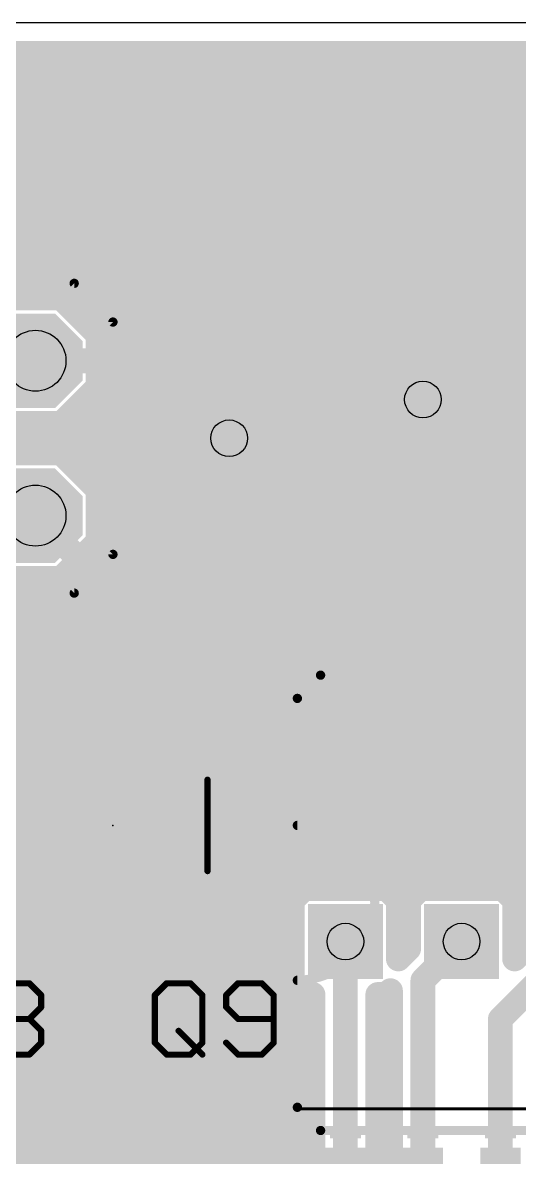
# Model space of a CAD drawing. Extents: x -4.6 to 54.3, y -4.7 to 51.3.
# Drawn here: x 25.83 to 33.97, y 32.66 to 51.27 of the extents above; entities that cross this region are included whole.
import ezdxf

# ---------------------------------------------------------------- set-up
doc = ezdxf.new("R2010")
doc.units = 0
for name, color, linetype in [('1', 22, 'CONTINUOUS'), ('16', 175, 'CONTINUOUS'), ('17', 82, 'CONTINUOUS'), ('18', 82, 'CONTINUOUS'), ('20', 7, 'CONTINUOUS'), ('21', 253, 'CONTINUOUS'), ('23', 7, 'CONTINUOUS'), ('25', 253, 'CONTINUOUS'), ('30', 253, 'CONTINUOUS'), ('31', 253, 'CONTINUOUS'), ('44', 253, 'CONTINUOUS')]:
    doc.layers.add(name, color=color, linetype=linetype)

# ---------------------------------------------------------------- blocks, each defined once
blk = doc.blocks.new('RECT')
blk.add_solid([(-0.5, -0.5), (0.5, -0.5), (-0.5, 0.5), (0.5, 0.5)])
blk = doc.blocks.new('OCTAGONP')
at = {"const_width": 0.5}
blk.add_lwpolyline([(-0.25, -0.1036), (-0.25, 0.1036), (-0.1036, 0.25), (0.1036, 0.25), (0.25, 0.1036), (0.25, -0.1036), (0.1036, -0.25), (-0.1036, -0.25), (-0.25, -0.1036), (-0.25, 0.1036)], dxfattribs=at)
blk = doc.blocks.new('SQUAREV')
blk.add_solid([(-0.5, -0.5), (0.5, -0.5), (-0.5, 0.5), (0.5, 0.5)])

msp = doc.modelspace()

# ---------------------------------------------------------------- linework, layer by layer
at = {"layer": '1', "const_width": 0.4064}
for points in [[(0.635, 50.7618), (51.435, 50.7618)], [(39.5901, 50.6964), (8.6699, 50.6964)], [(8.89, 50.165), (39.37, 50.165)], [(11.43, 49.53), (38.1, 49.53)], [(13.97, 48.895), (36.83, 48.895)], [(16.51, 48.26), (35.56, 48.26)], [(19.05, 47.625), (34.29, 47.625)], [(21.59, 46.99), (33.02, 46.99)], [(33.02, 46.99), (33.655, 46.355)], [(26.9577, 46.2514), (26.7505, 46.4586)], [(26.7505, 46.4586), (32.7999, 46.4586)], [(26.8795, 46.3296), (32.9289, 46.3296)], [(32.7999, 46.4586), (33.1236, 46.1349)], [(33.655, 46.355), (33.655, 41.8592)], [(30.7001, 46.2514), (26.9577, 46.2514)], [(31.3351, 45.6164), (30.7001, 46.2514)], [(33.1236, 46.1349), (33.1236, 43.1381)], [(31.0283, 45.9232), (33.1236, 45.9232)], [(26.035, 45.72), (30.48, 45.72)], [(30.48, 45.72), (31.115, 45.085)], [(31.6464, 45.3051), (31.3351, 45.6164)], [(31.4347, 45.5168), (33.1236, 45.5168)], [(31.6464, 43.1381), (31.6464, 45.3051)], [(26.7505, 44.9814), (26.9577, 45.1886)], [(26.8795, 45.1104), (30.3381, 45.1104)], [(26.9577, 45.1886), (30.2599, 45.1886)], [(30.2599, 45.1886), (30.5836, 44.8649)], [(31.115, 45.085), (31.115, 41.8592)], [(31.6464, 45.1104), (33.1236, 45.1104)], [(26.8901, 44.9814), (26.7505, 44.9814)], [(29.4301, 42.4414), (26.8901, 44.9814)], [(30.5836, 44.8649), (30.5836, 43.1381)], [(27.1675, 44.704), (30.5836, 44.704)], [(31.6464, 44.704), (33.1236, 44.704)], [(24.13, 44.45), (26.67, 44.45)], [(26.67, 44.45), (29.21, 41.91)], [(27.5739, 44.2976), (30.5836, 44.2976)], [(31.6464, 44.2976), (33.1236, 44.2976)], [(27.9803, 43.8912), (30.5836, 43.8912)], [(31.6464, 43.8912), (33.1236, 43.8912)], [(28.3867, 43.4848), (30.5836, 43.4848)], [(31.6464, 43.4848), (33.1236, 43.4848)], [(26.035, 43.18), (28.575, 40.64)], [(31.9189, 43.2034), (31.75, 43.0345)], [(32.8511, 43.2034), (31.9189, 43.2034)], [(33.02, 43.0345), (32.8511, 43.2034)], [(28.7931, 43.0784), (30.5239, 43.0784)], [(30.5836, 43.1381), (30.4566, 43.0111)], [(30.4566, 43.0111), (30.4566, 40.7073)], [(31.75, 43.0345), (31.6464, 43.1381)], [(31.7061, 43.0784), (31.7939, 43.0784)], [(32.9761, 43.0784), (33.0639, 43.0784)], [(33.1236, 43.1381), (33.02, 43.0345)], [(29.1995, 42.672), (30.4566, 42.672)], [(29.7414, 42.1301), (29.4301, 42.4414)], [(29.6059, 42.2656), (30.4566, 42.2656)], [(29.7414, 40.2251), (29.7414, 42.1301)], [(24.765, 41.91), (26.035, 41.91)], [(26.035, 41.91), (27.705, 40.24)], [(29.21, 40.005), (29.21, 41.91)], [(29.7414, 41.8592), (30.4566, 41.8592)], [(32.385, 41.8592), (32.385, 40.64)], [(29.7414, 41.4528), (30.4566, 41.4528)], [(29.7414, 41.0464), (30.4566, 41.0464)], [(24.13, 40.64), (26.035, 40.64)], [(26.035, 40.64), (26.905, 39.77)], [(28.575, 40.64), (28.575, 38.97)], [(29.7414, 40.64), (30.5239, 40.64)], [(30.4566, 40.7073), (30.6489, 40.515)], [(32.385, 40.64), (31.115, 39.37)], [(32.9164, 40.5803), (33.02, 40.6839)], [(32.9164, 40.4199), (32.9164, 40.5803)], [(32.9761, 40.64), (33.0639, 40.64)], [(33.02, 40.6839), (33.1889, 40.515)], [(34.1211, 40.515), (34.29, 40.6839)], [(30.6489, 40.515), (31.5085, 40.515)], [(31.5085, 40.515), (30.8949, 39.9014)], [(31.6464, 39.1499), (32.9164, 40.4199)], [(33.1889, 40.515), (34.1211, 40.515)], [(27.705, 40.24), (27.705, 38.9)], [(29.7414, 40.2336), (31.2271, 40.2336)], [(30.0651, 39.9014), (29.7414, 40.2251)], [(32.7301, 40.2336), (43.2518, 40.2336)], [(29.845, 39.37), (29.21, 40.005)], [(30.8949, 39.9014), (30.0651, 39.9014)], [(32.3237, 39.8272), (43.2518, 39.8272)], [(26.905, 39.77), (26.905, 38.9)], [(24.13, 39.37), (25.635, 39.37)], [(25.635, 39.37), (26.105, 38.9)], [(29.1064, 38.7499), (29.1064, 39.3571)], [(29.1064, 39.3571), (29.6249, 38.8386)], [(31.115, 39.37), (29.845, 39.37)], [(31.9173, 39.4208), (46.1518, 39.4208)], [(31.3351, 38.8386), (31.6464, 39.1499)], [(28.575, 38.97), (28.505, 38.9)], [(29.1064, 39.0144), (29.4491, 39.0144)], [(31.5109, 39.0144), (43.2518, 39.0144)], [(26.105, 37.3), (24.67, 38.735)], [(29.0832, 38.7267), (29.1064, 38.7499)], [(29.0832, 38.3141), (29.0832, 38.7267)], [(29.6249, 38.8386), (31.3351, 38.8386)], [(29.0832, 38.608), (29.6015, 38.608)], [(29.6249, 38.6314), (29.3136, 38.3201)], [(40.8601, 38.6314), (29.6249, 38.6314)], [(29.3136, 38.3201), (28.9936, 38.0001)], [(26.4909, 38.1218), (26.505, 38.1359)], [(26.505, 38.1359), (26.5191, 38.1218)], [(27.2909, 38.1218), (27.305, 38.1359)], [(27.305, 38.1359), (27.3191, 38.1218)], [(28.0909, 38.1218), (28.105, 38.1359)], [(28.105, 38.1359), (28.1191, 38.1218)], [(28.8909, 38.1218), (29.0832, 38.3141)], [(28.9707, 38.2016), (29.1951, 38.2016)], [(26.0783, 38.0782), (26.0347, 38.1218)], [(26.0347, 38.1218), (26.4909, 38.1218)], [(26.4909, 38.0782), (26.0783, 38.0782)], [(26.505, 38.0641), (26.4909, 38.0782)], [(26.5191, 38.0782), (26.505, 38.0641)], [(26.5191, 38.1218), (27.2909, 38.1218)], [(27.2909, 38.0782), (26.5191, 38.0782)], [(27.305, 38.0641), (27.2909, 38.0782)], [(27.3191, 38.0782), (27.305, 38.0641)], [(27.3191, 38.1218), (28.0909, 38.1218)], [(28.0909, 38.0782), (27.3191, 38.0782)], [(28.105, 38.0641), (28.0909, 38.0782)], [(28.1191, 38.0782), (28.105, 38.0641)], [(28.1191, 38.1218), (28.8909, 38.1218)], [(28.8909, 38.0782), (28.1191, 38.0782)], [(28.9936, 37.9755), (28.8909, 38.0782)], [(28.9936, 38.0001), (28.9936, 37.9755)], [(29.525, 37.78), (29.845, 38.1)], [(29.845, 38.1), (40.64, 38.1)], [(29.525, 31.285), (29.525, 37.78)], [(30.0564, 37.5599), (30.0651, 37.5686)], [(30.0564, 32.3132), (30.0564, 37.5599)], [(30.0564, 37.3888), (40.5997, 37.3888)], [(30.0651, 37.5686), (40.4199, 37.5686)], [(26.905, 37.3), (26.905, 36.43)], [(27.705, 37.3), (27.705, 36.425)], [(28.505, 37.3), (28.505, 33.555)], [(30.4391, 37.0632), (30.2468, 36.8709)], [(31.7909, 37.0632), (30.4391, 37.0632)], [(31.9832, 36.8709), (31.7909, 37.0632)], [(32.3441, 37.0632), (32.1518, 36.8709)], [(33.6959, 37.0632), (32.3441, 37.0632)], [(33.8882, 36.8709), (33.6959, 37.0632)], [(34.2491, 37.0632), (34.0568, 36.8709)], [(30.0564, 36.9824), (30.3583, 36.9824)], [(30.2468, 36.8709), (30.2468, 35.5191)], [(31.8717, 36.9824), (32.2633, 36.9824)], [(31.9832, 35.9097), (31.9832, 36.8709)], [(32.1518, 36.8709), (32.1518, 36.0783)], [(33.7767, 36.9824), (34.1683, 36.9824)], [(33.8882, 35.9097), (33.8882, 36.8709)], [(34.0568, 36.8709), (34.0568, 36.0783)], [(25.5268, 36.7141), (25.7191, 36.5218)], [(20.5364, 36.576), (25.6649, 36.576)], [(26.2453, 36.5218), (25.1799, 35.4564)], [(25.7191, 36.5218), (26.2453, 36.5218)], [(30.0564, 36.576), (30.2468, 36.576)], [(31.9832, 36.576), (32.1518, 36.576)], [(33.8882, 36.576), (34.0568, 36.576)], [(27.705, 36.425), (24.765, 33.485)], [(26.905, 36.43), (25.4, 34.925)], [(20.5532, 36.1696), (25.8931, 36.1696)], [(30.0564, 36.1696), (30.2468, 36.1696)], [(31.115, 36.195), (31.115, 31.8008)], [(31.9832, 36.1696), (32.1518, 36.1696)], [(33.02, 36.195), (32.385, 35.56)], [(34.925, 36.195), (33.655, 34.925)], [(33.8882, 36.1696), (34.0568, 36.1696)], [(32.1518, 36.0783), (31.9832, 35.9097)], [(34.0568, 36.0783), (33.8882, 35.9097)], [(30.0564, 35.7632), (30.2468, 35.7632)], [(32.385, 35.56), (32.385, 31.8008)], [(30.0564, 35.3568), (30.4091, 35.3568)], [(30.2468, 35.5191), (30.4391, 35.3268)], [(30.4391, 35.3268), (30.5836, 35.3268)], [(30.5836, 35.3268), (30.5836, 33.0797)], [(30.0564, 34.9504), (30.5836, 34.9504)], [(33.655, 34.925), (33.655, 31.8008)], [(30.0564, 34.544), (30.5836, 34.544)], [(30.0564, 34.1376), (30.5836, 34.1376)], [(30.0564, 33.7312), (30.5836, 33.7312)], [(28.505, 33.555), (28.575, 33.485)], [(30.0564, 33.3248), (30.5836, 33.3248)], [(30.5836, 33.0797), (30.4566, 32.9527)], [(30.4566, 32.9527), (30.4566, 30.6489)], [(30.0564, 32.9184), (30.4566, 32.9184)], [(30.0564, 32.512), (30.4566, 32.512)]]:
    msp.add_lwpolyline(points, dxfattribs=at)
at = {"layer": '1', "const_width": 0.2032}
for points in [[(33.0918, 47.0618, 1), (32.9482, 46.9182)], [(33.02, 46.8884, 1), (33.02, 47.0916)], [(26.8223, 46.5304, 1), (26.6786, 46.3868)], [(26.7505, 46.5602, 1), (26.7505, 46.357)], [(26.8795, 46.4312, 1), (26.8795, 46.228)], [(32.8717, 46.5304, 1), (32.728, 46.3868)], [(32.7999, 46.357, 1), (32.7999, 46.5602)], [(32.9289, 46.228, 1), (32.9289, 46.4312)], [(33.7566, 46.355, 1), (33.5534, 46.355)], [(33.5832, 46.2832, 1), (33.7268, 46.4268)], [(26.9577, 46.353, 1), (26.9577, 46.1498)], [(26.8858, 46.1796, 1), (27.0295, 46.3232)], [(30.772, 46.3232, 1), (30.6283, 46.1796)], [(30.7001, 46.1498, 1), (30.7001, 46.353)], [(33.2252, 46.1349, 1), (33.022, 46.1349)], [(33.0518, 46.063, 1), (33.1954, 46.2067)], [(31.0283, 46.0248, 1), (31.0283, 45.8216)], [(33.1236, 45.8216, 1), (33.1236, 46.0248)], [(26.035, 45.8216, 1), (26.035, 45.6184)], [(30.5518, 45.7918, 1), (30.4082, 45.6482)], [(30.48, 45.6184, 1), (30.48, 45.8216)], [(31.407, 45.6882, 1), (31.2633, 45.5446)], [(31.2633, 45.5446, 1), (31.407, 45.6882)], [(31.4347, 45.6184, 1), (31.4347, 45.4152)], [(33.1236, 45.4152, 1), (33.1236, 45.6184)], [(31.748, 45.3051, 1), (31.5448, 45.3051)], [(31.5746, 45.2333, 1), (31.7182, 45.377)], [(26.8795, 45.212, 1), (26.8795, 45.0088)], [(26.9577, 45.2902, 1), (26.9577, 45.087)], [(27.0295, 45.1168, 1), (26.8858, 45.2604)], [(30.3317, 45.2604, 1), (30.188, 45.1168)], [(30.2599, 45.087, 1), (30.2599, 45.2902)], [(30.3381, 45.0088, 1), (30.3381, 45.212)], [(31.2166, 45.085, 1), (31.0134, 45.085)], [(31.0432, 45.0132, 1), (31.1868, 45.1568)], [(31.6464, 45.212, 1), (31.6464, 45.0088)], [(33.1236, 45.0088, 1), (33.1236, 45.212)], [(26.7505, 45.083, 1), (26.7505, 44.8798)], [(26.6786, 45.0532, 1), (26.8223, 44.9096)], [(26.962, 45.0532, 1), (26.8183, 44.9096)], [(26.8901, 44.8798, 1), (26.8901, 45.083)], [(30.6852, 44.8649, 1), (30.482, 44.8649)], [(30.5118, 44.793, 1), (30.6554, 44.9367)], [(27.1675, 44.8056, 1), (27.1675, 44.6024)], [(30.5836, 44.6024, 1), (30.5836, 44.8056)], [(31.6464, 44.8056, 1), (31.6464, 44.6024)], [(33.1236, 44.6024, 1), (33.1236, 44.8056)], [(26.7418, 44.5218, 1), (26.5982, 44.3782)], [(26.67, 44.3484, 1), (26.67, 44.5516)], [(27.5739, 44.3992, 1), (27.5739, 44.196)], [(30.5836, 44.196, 1), (30.5836, 44.3992)], [(31.6464, 44.3992, 1), (31.6464, 44.196)], [(33.1236, 44.196, 1), (33.1236, 44.3992)], [(27.9803, 43.9928, 1), (27.9803, 43.7896)], [(30.5836, 43.7896, 1), (30.5836, 43.9928)], [(31.6464, 43.9928, 1), (31.6464, 43.7896)], [(33.1236, 43.7896, 1), (33.1236, 43.9928)], [(28.3867, 43.5864, 1), (28.3867, 43.3832)], [(30.5836, 43.3832, 1), (30.5836, 43.5864)], [(31.6464, 43.5864, 1), (31.6464, 43.3832)], [(33.1236, 43.3832, 1), (33.1236, 43.5864)], [(26.1068, 43.2518, 1), (25.9632, 43.1082)], [(31.9189, 43.305, 1), (31.9189, 43.1018)], [(31.9907, 43.1316, 1), (31.847, 43.2752)], [(32.923, 43.2752, 1), (32.7793, 43.1316)], [(32.8511, 43.1018, 1), (32.8511, 43.305)], [(28.7931, 43.18, 1), (28.7931, 42.9768)], [(30.5582, 43.0111, 1), (30.355, 43.0111)], [(30.3848, 43.083, 1), (30.5284, 42.9393)], [(30.482, 43.1381, 1), (30.6852, 43.1381)], [(30.6554, 43.0663, 1), (30.5118, 43.21)], [(30.5239, 42.9768, 1), (30.5239, 43.18)], [(31.7182, 43.21, 1), (31.5746, 43.0663)], [(31.5448, 43.1381, 1), (31.748, 43.1381)], [(31.7061, 43.18, 1), (31.7061, 42.9768)], [(31.6782, 43.1064, 1), (31.8218, 42.9627)], [(31.6782, 42.9627, 1), (31.8218, 43.1064)], [(31.7939, 42.9768, 1), (31.7939, 43.18)], [(32.9761, 43.18, 1), (32.9761, 42.9768)], [(32.9482, 43.1064, 1), (33.0918, 42.9627)], [(32.9482, 42.9627, 1), (33.0918, 43.1064)], [(33.022, 43.1381, 1), (33.2252, 43.1381)], [(33.1954, 43.0663, 1), (33.0518, 43.21)], [(33.0639, 42.9768, 1), (33.0639, 43.18)], [(29.1995, 42.7736, 1), (29.1995, 42.5704)], [(30.4566, 42.5704, 1), (30.4566, 42.7736)], [(29.502, 42.5132, 1), (29.3583, 42.3696)], [(29.3583, 42.3696, 1), (29.502, 42.5132)], [(29.6059, 42.3672, 1), (29.6059, 42.164)], [(30.4566, 42.164, 1), (30.4566, 42.3672)], [(29.843, 42.1301, 1), (29.6398, 42.1301)], [(29.6696, 42.0583, 1), (29.8132, 42.202)], [(26.1068, 41.9818, 1), (25.9632, 41.8382)], [(26.035, 41.8084, 1), (26.035, 42.0116)], [(29.3116, 41.91, 1), (29.1084, 41.91)], [(29.1382, 41.8382, 1), (29.2818, 41.9818)], [(29.7414, 41.9608, 1), (29.7414, 41.7576)], [(30.4566, 41.7576, 1), (30.4566, 41.9608)], [(32.4866, 41.8592, 1), (32.2834, 41.8592)], [(31.0134, 41.8592, 1), (31.2166, 41.8592)], [(33.5534, 41.8592, 1), (33.7566, 41.8592)], [(29.7414, 41.5544, 1), (29.7414, 41.3512)], [(30.4566, 41.3512, 1), (30.4566, 41.5544)], [(29.7414, 41.148, 1), (29.7414, 40.9448)], [(30.4566, 40.9448, 1), (30.4566, 41.148)], [(26.1068, 40.7118, 1), (25.9632, 40.5682)], [(26.035, 40.5384, 1), (26.035, 40.7416)], [(28.6766, 40.64, 1), (28.4734, 40.64)], [(28.5032, 40.5682, 1), (28.6468, 40.7118)], [(29.7414, 40.7416, 1), (29.7414, 40.5384)], [(30.5284, 40.7791, 1), (30.3848, 40.6354)], [(30.355, 40.7073, 1), (30.5582, 40.7073)], [(30.5239, 40.5384, 1), (30.5239, 40.7416)], [(32.4568, 40.5682, 1), (32.3132, 40.7118)], [(33.018, 40.5803, 1), (32.8148, 40.5803)], [(32.8446, 40.6521, 1), (32.9882, 40.5084)], [(32.9761, 40.7416, 1), (32.9761, 40.5384)], [(33.0918, 40.7557, 1), (32.9482, 40.612)], [(33.0918, 40.612, 1), (32.9482, 40.7557)], [(33.0639, 40.5384, 1), (33.0639, 40.7416)], [(30.6489, 40.6166, 1), (30.6489, 40.4134)], [(30.577, 40.4432, 1), (30.7207, 40.5868)], [(31.5803, 40.4432, 1), (31.4366, 40.5868)], [(31.5085, 40.4134, 1), (31.5085, 40.6166)], [(32.2834, 40.64, 1), (32.4866, 40.64)], [(32.9882, 40.348, 1), (32.8446, 40.4917)], [(33.1889, 40.6166, 1), (33.1889, 40.4134)], [(33.117, 40.4432, 1), (33.2607, 40.5868)], [(34.0493, 40.5868, 1), (34.193, 40.4432)], [(27.8066, 40.24, 1), (27.6034, 40.24)], [(27.6332, 40.1682, 1), (27.7768, 40.3118)], [(29.7414, 40.3352, 1), (29.7414, 40.132)], [(29.8132, 40.297, 1), (29.6696, 40.1533)], [(31.2271, 40.132, 1), (31.2271, 40.3352)], [(32.7301, 40.3352, 1), (32.7301, 40.132)], [(32.8148, 40.4199, 1), (33.018, 40.4199)], [(29.2818, 40.0768, 1), (29.1382, 39.9332)], [(29.6398, 40.2251, 1), (29.843, 40.2251)], [(29.1084, 40.005, 1), (29.3116, 40.005)], [(30.0651, 40.003, 1), (30.0651, 39.7998)], [(29.9933, 39.8296, 1), (30.137, 39.9732)], [(30.823, 39.9732, 1), (30.9667, 39.8296)], [(30.8949, 39.7998, 1), (30.8949, 40.003)], [(32.3237, 39.9288, 1), (32.3237, 39.7256)], [(27.0066, 39.77, 1), (26.8034, 39.77)], [(26.8332, 39.6982, 1), (26.9768, 39.8418)], [(25.635, 39.2684, 1), (25.635, 39.4716)], [(29.208, 39.3571, 1), (29.0048, 39.3571)], [(29.1782, 39.4289, 1), (29.0346, 39.2852)], [(29.845, 39.4716, 1), (29.845, 39.2684)], [(29.7732, 39.2982, 1), (29.9168, 39.4418)], [(31.0432, 39.4418, 1), (31.1868, 39.2982)], [(31.115, 39.2684, 1), (31.115, 39.4716)], [(31.9173, 39.5224, 1), (31.9173, 39.3192)], [(31.5746, 39.2217, 1), (31.7182, 39.078)], [(31.7182, 39.078, 1), (31.5746, 39.2217)], [(28.6468, 38.8982, 1), (28.5032, 39.0418)], [(29.1064, 39.116, 1), (29.1064, 38.9128)], [(29.4491, 38.9128, 1), (29.4491, 39.116)], [(31.5109, 39.116, 1), (31.5109, 38.9128)], [(26.0332, 38.8282, 1), (26.1768, 38.9718)], [(26.8034, 38.9, 1), (27.0066, 38.9)], [(27.6034, 38.9, 1), (27.8066, 38.9)], [(28.4332, 38.9718, 1), (28.5768, 38.8282)], [(28.4734, 38.97, 1), (28.6766, 38.97)], [(29.1848, 38.7267, 1), (28.9816, 38.7267)], [(29.0114, 38.7985, 1), (29.155, 38.6548)], [(29.1782, 38.678, 1), (29.0346, 38.8217)], [(29.6249, 38.9402, 1), (29.6249, 38.737)], [(29.553, 38.7668, 1), (29.6967, 38.9104)], [(31.2633, 38.9104, 1), (31.407, 38.7668)], [(31.3351, 38.737, 1), (31.3351, 38.9402)], [(29.0832, 38.7096, 1), (29.0832, 38.5064)], [(29.0048, 38.7499, 1), (29.208, 38.7499)], [(29.6249, 38.733, 1), (29.6249, 38.5298)], [(29.6967, 38.5596, 1), (29.553, 38.7032)], [(29.6015, 38.5064, 1), (29.6015, 38.7096)], [(29.3854, 38.2483, 1), (29.2418, 38.392)], [(26.5769, 38.2077, 1), (26.4331, 38.064)], [(26.5768, 38.064, 1), (26.4332, 38.2077)], [(27.3769, 38.2077, 1), (27.2331, 38.064)], [(27.3768, 38.064, 1), (27.2332, 38.2077)], [(28.1769, 38.2077, 1), (28.0331, 38.064)], [(28.1768, 38.064, 1), (28.0332, 38.2077)], [(28.9707, 38.3032, 1), (28.9707, 38.1)], [(28.9816, 38.3141, 1), (29.1848, 38.3141)], [(29.155, 38.2422, 1), (29.0114, 38.3859)], [(29.1951, 38.1, 1), (29.1951, 38.3032)], [(29.2418, 38.392, 1), (29.3854, 38.2483)], [(26.0347, 38.2234, 1), (26.0347, 38.0202)], [(26.1065, 38.1936, 1), (25.9629, 38.05)], [(26.0783, 38.1798, 1), (26.0783, 37.9766)], [(26.0065, 38.0064, 1), (26.1502, 38.15)], [(26.4191, 38.1936, 1), (26.5628, 38.05)], [(26.5628, 38.15, 1), (26.4191, 38.0064)], [(26.4332, 38.136, 1), (26.5768, 37.9923)], [(26.5191, 38.2234, 1), (26.5191, 38.0202)], [(26.5191, 38.1798, 1), (26.5191, 37.9766)], [(26.4331, 37.9923, 1), (26.5768, 38.136)], [(26.4472, 38.05, 1), (26.5909, 38.1936)], [(26.5909, 38.0064, 1), (26.4472, 38.15)], [(26.4909, 38.0202, 1), (26.4909, 38.2234)], [(26.4909, 37.9766, 1), (26.4909, 38.1798)], [(27.2191, 38.1936, 1), (27.3628, 38.05)], [(27.3628, 38.15, 1), (27.2191, 38.0064)], [(27.2332, 38.136, 1), (27.3768, 37.9923)], [(27.3191, 38.2234, 1), (27.3191, 38.0202)], [(27.3191, 38.1798, 1), (27.3191, 37.9766)], [(27.2331, 37.9923, 1), (27.3768, 38.136)], [(27.2472, 38.05, 1), (27.3909, 38.1936)], [(27.3909, 38.0064, 1), (27.2472, 38.15)], [(27.2909, 38.0202, 1), (27.2909, 38.2234)], [(27.2909, 37.9766, 1), (27.2909, 38.1798)], [(28.0191, 38.1936, 1), (28.1628, 38.05)], [(28.1628, 38.15, 1), (28.0191, 38.0064)], [(28.0332, 38.136, 1), (28.1768, 37.9923)], [(28.1191, 38.2234, 1), (28.1191, 38.0202)], [(28.1191, 38.1798, 1), (28.1191, 37.9766)], [(28.0331, 37.9923, 1), (28.1768, 38.136)], [(28.0472, 38.05, 1), (28.1909, 38.1936)], [(28.1909, 38.0064, 1), (28.0472, 38.15)], [(28.0909, 38.0202, 1), (28.0909, 38.2234)], [(28.0909, 37.9766, 1), (28.0909, 38.1798)], [(28.8191, 38.1936, 1), (28.9628, 38.05)], [(28.9628, 38.15, 1), (28.8191, 38.0064)], [(28.8909, 38.0202, 1), (28.8909, 38.2234)], [(28.8909, 37.9766, 1), (28.8909, 38.1798)], [(29.0952, 38.0001, 1), (28.892, 38.0001)], [(28.9218, 38.072, 1), (29.0654, 37.9283)], [(28.9218, 37.9037, 1), (29.0654, 38.0474)], [(29.845, 38.2016, 1), (29.845, 37.9984)], [(29.9168, 38.0282, 1), (29.7732, 38.1718)], [(28.892, 37.9755, 1), (29.0952, 37.9755)], [(29.6266, 37.78, 1), (29.4234, 37.78)], [(29.4532, 37.8518, 1), (29.5968, 37.7082)], [(30.158, 37.5599, 1), (29.9548, 37.5599)], [(29.9846, 37.6317, 1), (30.1282, 37.488)], [(30.0564, 37.4904, 1), (30.0564, 37.2872)], [(30.0651, 37.6702, 1), (30.0651, 37.467)], [(30.137, 37.4968, 1), (29.9933, 37.6404)], [(26.0332, 37.2282, 1), (26.1768, 37.3718)], [(27.0066, 37.3, 1), (26.8034, 37.3)], [(27.8066, 37.3, 1), (27.6034, 37.3)], [(28.6066, 37.3, 1), (28.4034, 37.3)], [(30.4391, 37.1648, 1), (30.4391, 36.9616)], [(30.5109, 36.9914, 1), (30.3672, 37.135)], [(31.8628, 37.135, 1), (31.7191, 36.9914)], [(31.7909, 36.9616, 1), (31.7909, 37.1648)], [(32.3441, 37.1648, 1), (32.3441, 36.9616)], [(32.4159, 36.9914, 1), (32.2722, 37.135)], [(33.7678, 37.135, 1), (33.6241, 36.9914)], [(33.6959, 36.9616, 1), (33.6959, 37.1648)], [(30.0564, 37.084, 1), (30.0564, 36.8808)], [(30.3484, 36.8709, 1), (30.1452, 36.8709)], [(30.175, 36.9428, 1), (30.3186, 36.7991)], [(30.3583, 36.8808, 1), (30.3583, 37.084)], [(31.8717, 37.084, 1), (31.8717, 36.8808)], [(32.0848, 36.8709, 1), (31.8816, 36.8709)], [(31.9114, 36.7991, 1), (32.055, 36.9428)], [(32.2534, 36.8709, 1), (32.0502, 36.8709)], [(32.08, 36.9428, 1), (32.2236, 36.7991)], [(32.2633, 36.8808, 1), (32.2633, 37.084)], [(33.7767, 37.084, 1), (33.7767, 36.8808)], [(33.9898, 36.8709, 1), (33.7866, 36.8709)], [(33.8164, 36.7991, 1), (33.96, 36.9428)], [(34.1584, 36.8709, 1), (33.9552, 36.8709)], [(33.985, 36.9428, 1), (34.1286, 36.7991)], [(25.6472, 36.45, 1), (25.7909, 36.5936)], [(25.6649, 36.4744, 1), (25.6649, 36.6776)], [(26.3171, 36.45, 1), (26.1734, 36.5936)], [(26.2453, 36.4202, 1), (26.2453, 36.6234)], [(30.0564, 36.6776, 1), (30.0564, 36.4744)], [(30.2468, 36.4744, 1), (30.2468, 36.6776)], [(31.9832, 36.6776, 1), (31.9832, 36.4744)], [(32.1518, 36.4744, 1), (32.1518, 36.6776)], [(33.8882, 36.6776, 1), (33.8882, 36.4744)], [(34.0568, 36.4744, 1), (34.0568, 36.6776)], [(26.8034, 36.43, 1), (27.0066, 36.43)], [(26.9768, 36.3582, 1), (26.8332, 36.5018)], [(27.6034, 36.425, 1), (27.8066, 36.425)], [(27.7768, 36.3532, 1), (27.6332, 36.4968)], [(25.8931, 36.068, 1), (25.8931, 36.2712)], [(30.0564, 36.2712, 1), (30.0564, 36.068)], [(30.2468, 36.068, 1), (30.2468, 36.2712)], [(31.2166, 36.195, 1), (31.0134, 36.195)], [(31.9832, 36.2712, 1), (31.9832, 36.068)], [(32.1518, 36.068, 1), (32.1518, 36.2712)], [(33.0918, 36.1232, 1), (32.9482, 36.2668)], [(33.8882, 36.2712, 1), (33.8882, 36.068)], [(34.0568, 36.068, 1), (34.0568, 36.2712)], [(32.0502, 36.0783, 1), (32.2534, 36.0783)], [(32.2236, 36.0065, 1), (32.08, 36.1502)], [(33.9552, 36.0783, 1), (34.1584, 36.0783)], [(34.1286, 36.0065, 1), (33.985, 36.1502)], [(30.0564, 35.8648, 1), (30.0564, 35.6616)], [(30.2468, 35.6616, 1), (30.2468, 35.8648)], [(31.8816, 35.9097, 1), (32.0848, 35.9097)], [(31.9114, 35.9815, 1), (32.055, 35.8379)], [(33.7866, 35.9097, 1), (33.9898, 35.9097)], [(33.8164, 35.9815, 1), (33.96, 35.8379)], [(32.4866, 35.56, 1), (32.2834, 35.56)], [(32.3132, 35.6318, 1), (32.4568, 35.4882)], [(30.0564, 35.4584, 1), (30.0564, 35.2552)], [(30.3186, 35.5909, 1), (30.175, 35.4472)], [(30.1452, 35.5191, 1), (30.3484, 35.5191)], [(30.4091, 35.2552, 1), (30.4091, 35.4584)], [(30.4391, 35.4284, 1), (30.4391, 35.2252)], [(30.3672, 35.255, 1), (30.5109, 35.3986)], [(30.6852, 35.3268, 1), (30.482, 35.3268)], [(30.5836, 35.2252, 1), (30.5836, 35.4284)], [(30.0564, 35.052, 1), (30.0564, 34.8488)], [(30.5836, 34.8488, 1), (30.5836, 35.052)], [(33.7566, 34.925, 1), (33.5534, 34.925)], [(33.5832, 34.9968, 1), (33.7268, 34.8532)], [(30.0564, 34.6456, 1), (30.0564, 34.4424)], [(30.5836, 34.4424, 1), (30.5836, 34.6456)], [(30.0564, 34.2392, 1), (30.0564, 34.036)], [(30.5836, 34.036, 1), (30.5836, 34.2392)], [(30.0564, 33.8328, 1), (30.0564, 33.6296)], [(30.5836, 33.6296, 1), (30.5836, 33.8328)], [(28.5768, 33.6268, 1), (28.4332, 33.4832)], [(28.4034, 33.555, 1), (28.6066, 33.555)], [(28.5032, 33.4132, 1), (28.6468, 33.5568)], [(30.0564, 33.4264, 1), (30.0564, 33.2232)], [(30.5836, 33.2232, 1), (30.5836, 33.4264)], [(30.5582, 32.9527, 1), (30.355, 32.9527)], [(30.3848, 33.0246, 1), (30.5284, 32.8809)], [(30.482, 33.0797, 1), (30.6852, 33.0797)], [(30.6554, 33.0079, 1), (30.5118, 33.1516)], [(30.0564, 33.02, 1), (30.0564, 32.8168)], [(30.4566, 32.8168, 1), (30.4566, 33.02)], [(30.0564, 32.6136, 1), (30.0564, 32.4104)], [(30.4566, 32.4104, 1), (30.4566, 32.6136)]]:
    msp.add_lwpolyline(points, format="xyb", dxfattribs=at)
at = {"layer": '16', "const_width": 0.4064}
for points in [[(0.635, 50.7618), (51.435, 50.7618)], [(0.635, 50.3936), (51.435, 50.3936)], [(0.635, 49.9872), (51.435, 49.9872)], [(0.635, 49.5808), (51.435, 49.5808)], [(0.635, 49.1744), (51.435, 49.1744)], [(0.635, 48.768), (51.435, 48.768)], [(0.635, 48.3616), (51.435, 48.3616)], [(0.635, 47.9552), (51.435, 47.9552)], [(0.635, 47.5488), (51.435, 47.5488)], [(0.635, 47.1424), (51.435, 47.1424)], [(26.4609, 46.7482), (25.6091, 46.7482)], [(27.0632, 46.1459), (26.4609, 46.7482)], [(26.4731, 46.736), (51.435, 46.736)], [(26.8795, 46.3296), (51.435, 46.3296)], [(27.0632, 45.2941), (27.0632, 46.1459)], [(27.0632, 45.9232), (51.435, 45.9232)], [(27.0632, 45.5168), (51.435, 45.5168)], [(26.4609, 44.6918), (27.0632, 45.2941)], [(26.8795, 45.1104), (51.435, 45.1104)], [(25.6091, 44.6918), (26.4609, 44.6918)], [(26.4731, 44.704), (51.435, 44.704)], [(0.635, 44.2976), (51.435, 44.2976)], [(26.4609, 44.2082), (25.6091, 44.2082)], [(27.0632, 43.6059), (26.4609, 44.2082)], [(26.7779, 43.8912), (51.435, 43.8912)], [(27.0632, 42.7541), (27.0632, 43.6059)], [(27.0632, 43.4848), (51.435, 43.4848)], [(27.0632, 43.0784), (51.435, 43.0784)], [(26.4609, 42.1518), (27.0632, 42.7541)], [(26.9811, 42.672), (51.435, 42.672)], [(26.5747, 42.2656), (51.435, 42.2656)], [(25.6091, 42.1518), (26.4609, 42.1518)], [(0.635, 41.8592), (51.435, 41.8592)], [(0.635, 41.4528), (51.435, 41.4528)], [(0.635, 41.0464), (51.435, 41.0464)], [(0.635, 40.64), (51.435, 40.64)], [(0.635, 40.2336), (51.435, 40.2336)], [(0.635, 39.8272), (51.435, 39.8272)], [(0.635, 39.4208), (51.435, 39.4208)], [(0.635, 39.0144), (51.435, 39.0144)], [(0.635, 38.608), (51.435, 38.608)], [(0.635, 38.2016), (51.435, 38.2016)], [(0.635, 37.7952), (51.435, 37.7952)], [(0.635, 37.3888), (51.435, 37.3888)], [(30.4391, 37.0632), (30.2468, 36.8709)], [(31.7909, 37.0632), (30.4391, 37.0632)], [(31.9832, 36.8709), (31.7909, 37.0632)], [(32.3441, 37.0632), (32.1518, 36.8709)], [(33.6959, 37.0632), (32.3441, 37.0632)], [(33.8882, 36.8709), (33.6959, 37.0632)], [(34.2491, 37.0632), (34.0568, 36.8709)], [(7.1067, 36.9824), (30.3583, 36.9824)], [(30.2468, 36.8709), (30.2468, 35.5191)], [(31.8717, 36.9824), (32.2633, 36.9824)], [(31.9832, 35.9097), (31.9832, 36.8709)], [(32.1518, 36.8709), (32.1518, 36.0783)], [(33.7767, 36.9824), (34.1683, 36.9824)], [(33.8882, 35.9097), (33.8882, 36.8709)], [(34.0568, 36.8709), (34.0568, 36.0783)], [(7.2182, 36.576), (30.2468, 36.576)], [(31.9832, 36.576), (32.1518, 36.576)], [(33.8882, 36.576), (34.0568, 36.576)], [(20.5532, 36.1696), (30.2468, 36.1696)], [(31.115, 29.21), (31.115, 36.195)], [(31.9832, 36.1696), (32.1518, 36.1696)], [(32.385, 35.56), (33.02, 36.195)], [(33.655, 34.925), (34.925, 36.195)], [(33.8882, 36.1696), (34.0568, 36.1696)], [(32.1518, 36.0783), (31.9832, 35.9097)], [(34.0568, 36.0783), (33.8882, 35.9097)], [(20.5532, 35.7632), (30.2468, 35.7632)], [(32.385, 27.305), (32.385, 35.56)], [(20.5532, 35.3568), (30.4091, 35.3568)], [(30.2468, 35.5191), (30.4391, 35.3268)], [(31.7909, 35.3268), (31.8536, 35.3895)], [(31.8209, 35.3568), (31.8536, 35.3568)], [(31.8536, 35.3895), (31.8536, 28.1732)], [(30.4391, 35.3268), (30.5836, 35.3268)], [(30.5836, 35.3268), (30.5836, 29.4301)], [(31.6464, 28.9899), (31.6464, 35.3268)], [(31.6464, 35.3268), (31.7909, 35.3268)], [(20.5532, 34.9504), (30.5836, 34.9504)], [(31.6464, 34.9504), (31.8536, 34.9504)], [(33.655, 24.765), (33.655, 34.925)], [(20.2164, 34.544), (30.5836, 34.544)], [(31.6464, 34.544), (31.8536, 34.544)], [(20.2164, 34.1376), (30.5836, 34.1376)], [(31.6464, 34.1376), (31.8536, 34.1376)], [(20.2164, 33.7312), (30.5836, 33.7312)], [(31.6464, 33.7312), (31.8536, 33.7312)], [(20.2164, 33.3248), (30.5836, 33.3248)], [(31.6464, 33.3248), (31.8536, 33.3248)], [(20.2164, 32.9184), (30.5836, 32.9184)], [(31.6464, 32.9184), (31.8536, 32.9184)], [(20.2164, 32.512), (30.5836, 32.512)], [(31.6464, 32.512), (31.8536, 32.512)]]:
    msp.add_lwpolyline(points, dxfattribs=at)
at = {"layer": '16', "const_width": 0.2032}
for points in [[(26.5327, 46.82, 1), (26.389, 46.6764)], [(26.4731, 46.8376, 1), (26.4731, 46.6344)], [(26.4609, 46.6466, 1), (26.4609, 46.8498)], [(26.8795, 46.4312, 1), (26.8795, 46.228)], [(27.1648, 46.1459, 1), (26.9616, 46.1459)], [(26.9914, 46.074, 1), (27.135, 46.2177)], [(27.0632, 46.0248, 1), (27.0632, 45.8216)], [(27.0632, 45.6184, 1), (27.0632, 45.4152)], [(27.135, 45.2223, 1), (26.9914, 45.3659)], [(26.8795, 45.212, 1), (26.8795, 45.0088)], [(26.9616, 45.2941, 1), (27.1648, 45.2941)], [(26.389, 44.7636, 1), (26.5327, 44.62)], [(26.4731, 44.8056, 1), (26.4731, 44.6024)], [(26.4609, 44.5902, 1), (26.4609, 44.7934)], [(26.5327, 44.28, 1), (26.389, 44.1364)], [(26.4609, 44.1066, 1), (26.4609, 44.3098)], [(26.7779, 43.9928, 1), (26.7779, 43.7896)], [(27.1648, 43.6059, 1), (26.9616, 43.6059)], [(26.9914, 43.534, 1), (27.135, 43.6777)], [(27.0632, 43.5864, 1), (27.0632, 43.3832)], [(27.0632, 43.18, 1), (27.0632, 42.9768)], [(26.9811, 42.7736, 1), (26.9811, 42.5704)], [(26.9616, 42.7541, 1), (27.1648, 42.7541)], [(27.135, 42.6823, 1), (26.9914, 42.8259)], [(26.5747, 42.3672, 1), (26.5747, 42.164)], [(26.389, 42.2236, 1), (26.5327, 42.08)], [(26.4609, 42.0502, 1), (26.4609, 42.2534)], [(30.4391, 37.1648, 1), (30.4391, 36.9616)], [(30.5109, 36.9914, 1), (30.3672, 37.135)], [(31.8628, 37.135, 1), (31.7191, 36.9914)], [(31.7909, 36.9616, 1), (31.7909, 37.1648)], [(32.3441, 37.1648, 1), (32.3441, 36.9616)], [(32.4159, 36.9914, 1), (32.2722, 37.135)], [(33.7678, 37.135, 1), (33.6241, 36.9914)], [(33.6959, 36.9616, 1), (33.6959, 37.1648)], [(30.3484, 36.8709, 1), (30.1452, 36.8709)], [(30.175, 36.9428, 1), (30.3186, 36.7991)], [(30.3583, 36.8808, 1), (30.3583, 37.084)], [(31.8717, 37.084, 1), (31.8717, 36.8808)], [(32.0848, 36.8709, 1), (31.8816, 36.8709)], [(31.9114, 36.7991, 1), (32.055, 36.9428)], [(32.2534, 36.8709, 1), (32.0502, 36.8709)], [(32.08, 36.9428, 1), (32.2236, 36.7991)], [(32.2633, 36.8808, 1), (32.2633, 37.084)], [(33.7767, 37.084, 1), (33.7767, 36.8808)], [(33.9898, 36.8709, 1), (33.7866, 36.8709)], [(33.8164, 36.7991, 1), (33.96, 36.9428)], [(34.1584, 36.8709, 1), (33.9552, 36.8709)], [(33.985, 36.9428, 1), (34.1286, 36.7991)], [(30.2468, 36.4744, 1), (30.2468, 36.6776)], [(31.9832, 36.6776, 1), (31.9832, 36.4744)], [(32.1518, 36.4744, 1), (32.1518, 36.6776)], [(33.8882, 36.6776, 1), (33.8882, 36.4744)], [(34.0568, 36.4744, 1), (34.0568, 36.6776)], [(30.2468, 36.068, 1), (30.2468, 36.2712)], [(31.2166, 36.195, 1), (31.0134, 36.195)], [(31.9832, 36.2712, 1), (31.9832, 36.068)], [(32.1518, 36.068, 1), (32.1518, 36.2712)], [(33.0918, 36.1232, 1), (32.9482, 36.2668)], [(33.8882, 36.2712, 1), (33.8882, 36.068)], [(34.0568, 36.068, 1), (34.0568, 36.2712)], [(32.0502, 36.0783, 1), (32.2534, 36.0783)], [(32.2236, 36.0065, 1), (32.08, 36.1502)], [(33.9552, 36.0783, 1), (34.1584, 36.0783)], [(34.1286, 36.0065, 1), (33.985, 36.1502)], [(30.2468, 35.6616, 1), (30.2468, 35.8648)], [(31.8816, 35.9097, 1), (32.0848, 35.9097)], [(31.9114, 35.9815, 1), (32.055, 35.8379)], [(33.7866, 35.9097, 1), (33.9898, 35.9097)], [(33.8164, 35.9815, 1), (33.96, 35.8379)], [(32.4866, 35.56, 1), (32.2834, 35.56)], [(32.3132, 35.6318, 1), (32.4568, 35.4882)], [(30.3186, 35.5909, 1), (30.175, 35.4472)], [(30.1452, 35.5191, 1), (30.3484, 35.5191)], [(30.4091, 35.2552, 1), (30.4091, 35.4584)], [(31.8209, 35.4584, 1), (31.8209, 35.2552)], [(31.9552, 35.3895, 1), (31.752, 35.3895)], [(31.9254, 35.3176, 1), (31.7818, 35.4613)], [(31.8536, 35.2552, 1), (31.8536, 35.4584)], [(30.4391, 35.4284, 1), (30.4391, 35.2252)], [(30.3672, 35.255, 1), (30.5109, 35.3986)], [(30.6852, 35.3268, 1), (30.482, 35.3268)], [(30.5836, 35.2252, 1), (30.5836, 35.4284)], [(31.748, 35.3268, 1), (31.5448, 35.3268)], [(31.6464, 35.4284, 1), (31.6464, 35.2252)], [(31.7191, 35.3986, 1), (31.8628, 35.255)], [(31.7909, 35.2252, 1), (31.7909, 35.4284)], [(30.5836, 34.8488, 1), (30.5836, 35.052)], [(31.6464, 35.052, 1), (31.6464, 34.8488)], [(31.8536, 34.8488, 1), (31.8536, 35.052)], [(33.7566, 34.925, 1), (33.5534, 34.925)], [(33.5832, 34.9968, 1), (33.7268, 34.8532)], [(30.5836, 34.4424, 1), (30.5836, 34.6456)], [(31.6464, 34.6456, 1), (31.6464, 34.4424)], [(31.8536, 34.4424, 1), (31.8536, 34.6456)], [(30.5836, 34.036, 1), (30.5836, 34.2392)], [(31.6464, 34.2392, 1), (31.6464, 34.036)], [(31.8536, 34.036, 1), (31.8536, 34.2392)], [(30.5836, 33.6296, 1), (30.5836, 33.8328)], [(31.6464, 33.8328, 1), (31.6464, 33.6296)], [(31.8536, 33.6296, 1), (31.8536, 33.8328)], [(30.5836, 33.2232, 1), (30.5836, 33.4264)], [(31.6464, 33.4264, 1), (31.6464, 33.2232)], [(31.8536, 33.2232, 1), (31.8536, 33.4264)], [(30.5836, 32.8168, 1), (30.5836, 33.02)], [(31.6464, 33.02, 1), (31.6464, 32.8168)], [(31.8536, 32.8168, 1), (31.8536, 33.02)], [(30.5836, 32.4104, 1), (30.5836, 32.6136)], [(31.6464, 32.6136, 1), (31.6464, 32.4104)], [(31.8536, 32.4104, 1), (31.8536, 32.6136)]]:
    msp.add_lwpolyline(points, format="xyb", dxfattribs=at)
at = {"layer": '20'}
msp.add_line((52.03, 51.265), (0, 51.265), dxfattribs=at)
at = {"layer": '21'}
for points, const_width in [([(25.4, 46.99), (26.67, 46.99)], 0.1524), ([(26.67, 46.99), (27.305, 46.355)], 0.1524), ([(27.305, 46.355), (27.305, 42.545)], 0.1524), ([(27.305, 42.545), (26.67, 41.91)], 0.1524), ([(25.4, 41.91), (26.67, 41.91)], 0.1524), ([(41.6814, 40.5638), (30.7086, 40.5638)], 0.1524), ([(30.3276, 40.1828), (30.3276, 33.4772)], 0.1524), ([(28.855, 38.85), (28.855, 37.35)], 0.1016), ([(30.353, 33.4518), (42.037, 33.4518)], 0.0508), ([(30.7086, 33.0962), (41.6814, 33.0962)], 0.1524)]:
    msp.add_lwpolyline(points, dxfattribs=dict(at, const_width=const_width))
for points, const_width in [([(26.6969, 47.0169, 1), (26.6431, 46.9631)], 0.0762), ([(26.67, 46.9519, 1), (26.67, 47.0281)], 0.0762), ([(27.3431, 46.355, 1), (27.2669, 46.355)], 0.0762), ([(27.2781, 46.3281, 1), (27.3319, 46.3819)], 0.0762), ([(27.3319, 42.5181, 1), (27.2781, 42.5719)], 0.0762), ([(27.2669, 42.545, 1), (27.3431, 42.545)], 0.0762), ([(26.6431, 41.9369, 1), (26.6969, 41.8831)], 0.0762), ([(26.67, 41.8719, 1), (26.67, 41.9481)], 0.0762), ([(30.7086, 40.5638, 0.4142), (30.3276, 40.1828)], 0.1524), ([(30.7086, 40.6019, 1), (30.7086, 40.5257)], 0.0762), ([(30.7086, 40.5257, 1), (30.7086, 40.6019)], 0.0762), ([(30.3657, 40.1828, 1), (30.2895, 40.1828)], 0.0762), ([(30.2895, 40.1828, 1), (30.3657, 40.1828)], 0.0762), ([(28.8804, 38.85, 1), (28.8296, 38.85)], 0.0508), ([(30.3276, 35.56, 1), (30.3276, 38.1)], 0.1524), ([(30.3276, 38.1381, 1), (30.3276, 38.0619)], 0.0762), ([(28.8296, 37.35, 1), (28.8804, 37.35)], 0.0508), ([(30.3276, 35.5981, 1), (30.3276, 35.5219)], 0.0762), ([(30.3276, 33.4772, 0.4142), (30.7086, 33.0962)], 0.1524), ([(30.3657, 33.4772, 1), (30.2895, 33.4772)], 0.0762), ([(30.2895, 33.4772, 1), (30.3657, 33.4772)], 0.0762), ([(30.353, 33.4645, 1), (30.353, 33.4391)], 0.0254), ([(30.7086, 33.1343, 1), (30.7086, 33.0581)], 0.0762), ([(30.7086, 33.0581, 1), (30.7086, 33.1343)], 0.0762)]:
    msp.add_lwpolyline(points, format="xyb", dxfattribs=dict(at, const_width=const_width))
at = {"layer": '23'}
msp.add_point((27.305, 38.1), dxfattribs=at)
at = {"layer": '25', "const_width": 0.1016}
for points in [[(25.5451, 35.5102), (25.9349, 35.5102)], [(25.9349, 35.5102), (26.1298, 35.3153)], [(27.9908, 35.3153), (28.1857, 35.5102)], [(28.1857, 35.5102), (28.5755, 35.5102)], [(28.5755, 35.5102), (28.7704, 35.3153)], [(29.3551, 35.5102), (29.1602, 35.3153)], [(29.7449, 35.5102), (29.3551, 35.5102)], [(29.9398, 35.3153), (29.7449, 35.5102)], [(26.1298, 35.3153), (26.1298, 35.1204)], [(27.9908, 34.5357), (27.9908, 35.3153)], [(28.7704, 35.3153), (28.7704, 34.5357)], [(29.1602, 35.3153), (29.1602, 35.1204)], [(29.9398, 34.5357), (29.9398, 35.3153)], [(26.1298, 35.1204), (25.9349, 34.9255)], [(29.1602, 35.1204), (29.3551, 34.9255)], [(25.5451, 34.9255), (25.9349, 34.9255)], [(25.9349, 34.9255), (26.1298, 34.7306)], [(29.3551, 34.9255), (29.9398, 34.9255)], [(26.1298, 34.7306), (26.1298, 34.5357)], [(28.3806, 34.7306), (28.7704, 34.3408)], [(26.1298, 34.5357), (25.9349, 34.3408)], [(28.1857, 34.3408), (27.9908, 34.5357)], [(28.7704, 34.5357), (28.5755, 34.3408)], [(29.1602, 34.5357), (29.3551, 34.3408)], [(29.7449, 34.3408), (29.9398, 34.5357)], [(25.9349, 34.3408), (25.5451, 34.3408)], [(28.5755, 34.3408), (28.1857, 34.3408)], [(29.3551, 34.3408), (29.7449, 34.3408)]]:
    msp.add_lwpolyline(points, dxfattribs=at)
at = {"layer": '25', "const_width": 0.0508}
for points in [[(25.9529, 35.5282, 1), (25.9169, 35.4922)], [(25.9349, 35.4848, 1), (25.9349, 35.5356)], [(28.1857, 35.5356, 1), (28.1857, 35.4848)], [(28.2037, 35.4922, 1), (28.1677, 35.5282)], [(28.5935, 35.5282, 1), (28.5575, 35.4922)], [(28.5755, 35.4848, 1), (28.5755, 35.5356)], [(29.3551, 35.5356, 1), (29.3551, 35.4848)], [(29.3731, 35.4922, 1), (29.3371, 35.5282)], [(29.7629, 35.5282, 1), (29.7269, 35.4922)], [(29.7449, 35.4848, 1), (29.7449, 35.5356)], [(26.1552, 35.3153, 1), (26.1044, 35.3153)], [(26.1118, 35.2973, 1), (26.1478, 35.3333)], [(27.9728, 35.3333, 1), (28.0088, 35.2973)], [(28.0162, 35.3153, 1), (27.9654, 35.3153)], [(28.7958, 35.3153, 1), (28.745, 35.3153)], [(28.7524, 35.2973, 1), (28.7884, 35.3333)], [(29.1422, 35.3333, 1), (29.1782, 35.2973)], [(29.1856, 35.3153, 1), (29.1348, 35.3153)], [(29.9652, 35.3153, 1), (29.9144, 35.3153)], [(29.9218, 35.2973, 1), (29.9578, 35.3333)], [(26.1478, 35.1024, 1), (26.1118, 35.1384)], [(29.1782, 35.1384, 1), (29.1422, 35.1024)], [(26.1044, 35.1204, 1), (26.1552, 35.1204)], [(29.1348, 35.1204, 1), (29.1856, 35.1204)], [(25.9529, 34.9435, 1), (25.9169, 34.9075)], [(25.9169, 34.9435, 1), (25.9529, 34.9075)], [(25.9349, 34.9001, 1), (25.9349, 34.9509)], [(29.3551, 34.9509, 1), (29.3551, 34.9001)], [(29.3371, 34.9075, 1), (29.3731, 34.9435)], [(29.9398, 34.9001, 1), (29.9398, 34.9509)], [(26.1552, 34.7306, 1), (26.1044, 34.7306)], [(26.1118, 34.7126, 1), (26.1478, 34.7486)], [(28.3986, 34.7486, 1), (28.3626, 34.7126)], [(26.1044, 34.5357, 1), (26.1552, 34.5357)], [(26.1478, 34.5177, 1), (26.1118, 34.5537)], [(28.0088, 34.5537, 1), (27.9728, 34.5177)], [(27.9654, 34.5357, 1), (28.0162, 34.5357)], [(28.745, 34.5357, 1), (28.7958, 34.5357)], [(28.7884, 34.5177, 1), (28.7524, 34.5537)], [(29.1782, 34.5537, 1), (29.1422, 34.5177)], [(29.9144, 34.5357, 1), (29.9652, 34.5357)], [(29.9578, 34.5177, 1), (29.9218, 34.5537)], [(25.9169, 34.3588, 1), (25.9529, 34.3228)], [(25.9349, 34.3154, 1), (25.9349, 34.3662)], [(28.1857, 34.3662, 1), (28.1857, 34.3154)], [(28.1677, 34.3228, 1), (28.2037, 34.3588)], [(28.5575, 34.3588, 1), (28.5935, 34.3228)], [(28.5755, 34.3154, 1), (28.5755, 34.3662)], [(28.7524, 34.3228, 1), (28.7884, 34.3588)], [(29.3551, 34.3662, 1), (29.3551, 34.3154)], [(29.3371, 34.3228, 1), (29.3731, 34.3588)], [(29.7269, 34.3588, 1), (29.7629, 34.3228)], [(29.7449, 34.3154, 1), (29.7449, 34.3662)]]:
    msp.add_lwpolyline(points, format="xyb", dxfattribs=at)
at = {"layer": '44'}
for centre, radius in [((26.035, 45.72), 0.5), ((32.385, 45.085), 0.3), ((29.21, 44.45), 0.3), ((26.035, 43.18), 0.5), ((31.115, 36.195), 0.3), ((33.02, 36.195), 0.3)]:
    msp.add_circle(centre, radius, dxfattribs=at)

# ---------------------------------------------------------------- block references
at = {"layer": '1'}
for p, xscale, yscale in [((31.115, 41.8592), 0.6604, 2.032), ((32.385, 41.8592), 0.6604, 2.032), ((33.655, 41.8592), 0.6604, 2.032), ((26.105, 38.9), 0.5, 0.9), ((26.905, 38.9), 0.5, 0.9), ((27.705, 38.9), 0.5, 0.9), ((28.505, 38.9), 0.5, 0.9), ((26.105, 37.3), 0.5, 0.9), ((26.905, 37.3), 0.5, 0.9), ((27.705, 37.3), 0.5, 0.9), ((28.505, 37.3), 0.5, 0.9), ((31.115, 31.8008), 0.6604, 2.032), ((32.385, 31.8008), 0.6604, 2.032), ((33.655, 31.8008), 0.6604, 2.032)]:
    msp.add_blockref('RECT', p, dxfattribs=dict(at, xscale=xscale, yscale=yscale))
at = {"layer": '1', "yscale": 1.4}
msp.add_blockref('RECT', (28.575, 33.485), dxfattribs=at)
at = {"layer": '17', "xscale": 1.4, "yscale": 1.4}
for p in [(26.035, 45.72), (26.035, 45.72), (26.035, 43.18), (26.035, 43.18)]:
    msp.add_blockref('OCTAGONP', p, dxfattribs=at)
at = {"layer": '18', "xscale": 1.08, "yscale": 1.08}
for p in [(32.385, 45.085), (32.385, 45.085), (29.21, 44.45), (29.21, 44.45), (31.115, 36.195), (31.115, 36.195), (33.02, 36.195), (33.02, 36.195)]:
    msp.add_blockref('SQUAREV', p, dxfattribs=at)
at = {"layer": '21', "xscale": 0.508, "yscale": 0.127}
for p in [(31.115, 40.6273), (32.385, 40.6273), (33.655, 40.6273), (31.115, 33.0327), (32.385, 33.0327), (33.655, 33.0327)]:
    msp.add_blockref('RECT', p, dxfattribs=at)
at = {"layer": '30'}
for name, p, xscale, yscale in [('OCTAGONP', (26.035, 45.72), 1.55, 1.55), ('SQUAREV', (32.385, 45.085), 1.23, 1.23), ('SQUAREV', (29.21, 44.45), 1.23, 1.23), ('OCTAGONP', (26.035, 43.18), 1.55, 1.55), ('SQUAREV', (31.115, 36.195), 1.23, 1.23), ('SQUAREV', (33.02, 36.195), 1.23, 1.23)]:
    msp.add_blockref(name, p, dxfattribs=dict(at, xscale=xscale, yscale=yscale))
at = {"layer": '31'}
for p, xscale, yscale in [((31.115, 41.8592), 0.6604, 2.032), ((32.385, 41.8592), 0.6604, 2.032), ((33.655, 41.8592), 0.6604, 2.032), ((26.105, 38.9), 0.5, 0.9), ((26.905, 38.9), 0.5, 0.9), ((27.705, 38.9), 0.5, 0.9), ((28.505, 38.9), 0.5, 0.9), ((26.105, 37.3), 0.5, 0.9), ((26.905, 37.3), 0.5, 0.9), ((27.705, 37.3), 0.5, 0.9), ((28.505, 37.3), 0.5, 0.9), ((31.115, 31.8008), 0.6604, 2.032), ((32.385, 31.8008), 0.6604, 2.032), ((33.655, 31.8008), 0.6604, 2.032)]:
    msp.add_blockref('RECT', p, dxfattribs=dict(at, xscale=xscale, yscale=yscale))
at = {"layer": '31', "yscale": 1.4}
msp.add_blockref('RECT', (28.575, 33.485), dxfattribs=at)

doc.saveas('drawing.dxf')
